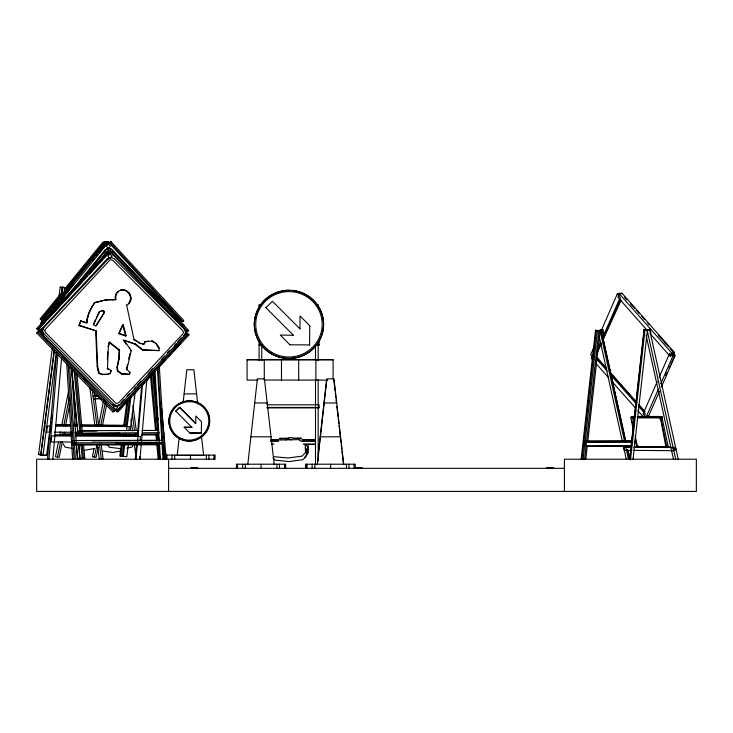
<?xml version="1.0" encoding="UTF-8"?>
<svg xmlns="http://www.w3.org/2000/svg" width="733" height="733" viewBox="0 0 733 733"><rect width="100%" height="100%" fill="white"/><g stroke="black" fill="none" stroke-linecap="round" stroke-linejoin="round"><path stroke-width="1.1" d="M308.172 445.316L308.107 452.765M299.934 328.897L300.044 315.95L309.747 325.764M309.583 345.032L309.747 325.663M191.835 427.357L175.773 411.112L179.667 407.365L195.729 423.61L195.839 415.996L201.502 421.713L201.337 433.102L189.838 433.011L184.157 427.247L191.826 427.302L184.157 427.247M673.929 352.967L674.223 356.742M41.066 331.664L42.202 328.512L106.578 259.473L111.104 257.393L114.211 258.731L184.258 329.126L185.651 332.306L184.514 335.467L120.139 404.506L115.603 406.586L112.497 405.239L42.459 334.853L41.066 331.664L42.587 330.867L43.733 327.706L109.464 257.714M634.961 416.894L631.443 416.903L630.893 417.7L633.376 430.244M632.02 417.444L632.469 416.518L634.97 416.481M666.902 447.469L660.662 417.279L637.234 416.894M667.653 447.515L668.065 446.26L661.908 416.985L661.093 416.481L645.187 416.481M107.385 359.802L107.678 351.941M129.558 374.251L121.889 374.151L117.381 371.145L116.913 367.407L118.673 359.133L119.085 350.328L109.171 342.412L109.657 342.155L119.571 350.072L119.158 358.877L117.399 367.151L117.866 370.889L122.374 373.894L129.558 374.251L129.998 372.41L126.846 369.469L131.244 350.64L123.904 340.103L123.419 340.35L126.076 343.979M47.443 459.609L56.679 352.692M60.995 302.647L61.49 296.966L66.08 297.479M48.891 459.509L57.925 354.873M62.543 301.419L62.836 298.001L61.49 296.966M52.813 459.509L61.554 358.281M135.312 459.124L136.585 444.335M137.273 436.373L141.597 386.328M135.981 459.646L137.263 444.858M137.557 441.449L142.468 384.578M139.902 459.646L141.185 444.858M141.478 441.449L146.783 380.024M140.113 440.432L140.489 436.428L75.581 436.071M581.113 459.509L595.498 330.326L600.116 330.812L601.289 330.345L625.716 440.964M581.865 459.509L596.25 330.326M583.074 459.747L597.459 330.574M584.513 459.747L598.907 330.574M585.85 458.858L587.234 446.397M587.866 440.725L600.116 330.812L595.498 330.326M629.647 458.876L644.041 329.694L645.48 329.694L644.27 329.456L629.748 459.765M630.499 459.765L645.022 329.456L647.441 329.942L633.046 459.115M179.191 437.702L177.203 455.431L203.646 455.431L201.364 435.484M183.094 402.903L186.814 369.744L193.851 369.744L197.773 404.03M247.781 464.53L257.393 378.842L264.43 378.842L274.224 464.53M318.186 454.561L326.551 379.941M317.316 464.53L326.927 378.842L333.964 378.842L343.759 464.53M583.798 441.981L583.935 440.872L632.158 440.625L632.011 441.742L583.798 441.981L632.121 442.026M585.026 442.256L584.54 446.003L631.635 445.774M634.357 443.126L634.613 441.184M50.989 421.448L46.61 455.34L40.617 455.34L38.602 454.304L52.327 348.111M58.906 297.268L60.216 287.107L68.224 288.142L64.623 288.142L62.607 287.107L61.444 296.141M40.617 455.34L54.196 350.282M61.508 293.796L62.232 288.142L60.216 287.107M56.294 352.536L43 455.34L40.993 454.304L54.425 350.365M63.89 293.796L64.623 288.142M51.283 419.194L51.722 415.803M121.284 444.794L119.818 456.091L126.818 456.613L128.431 444.18M123.767 425.589L126.827 401.867M120.826 456.613L122.429 444.18M123.456 436.272L123.749 434.018M124.922 424.975L128.128 400.126M123.666 444.794L122.209 456.091L123.217 456.613L124.821 444.18M126.012 426.716L129.659 398.477M125.847 436.272L126.14 434.018M126.58 430.628L130.96 396.736M129.448 436.272L129.741 434.018M130.181 430.628L135.147 392.219M44.786 428.081L45.07 426.084M128.834 430.573L129.402 426.569L81.601 426.285M110.353 372.657L111.132 370.559L107.531 368.525L108.328 347.204L109.657 342.155M110.207 373.583L111.132 370.559M122.319 290.149L120.404 290.314C127.808 287.244 134.57 297.864 129.017 303.517L128.532 303.774L130.428 299.357M58.42 442.017L55.516 456.604L57.467 457.282L59.217 457.282L62.351 441.568M59.758 435.283L60.436 431.911M61.774 425.177L68.471 391.504M57.467 457.282L60.601 441.568M61.938 434.834L62.387 432.589M63.725 425.855L69.305 397.799M63.689 434.834L64.138 432.589M65.475 425.855L69.717 404.534M64.825 432.158L64.477 433.881L71.174 433.881M98.167 447.185L96.151 457.282L92.45 456.604L94.016 448.752M98.708 425.177L103.399 401.602M94.401 457.282L96.866 444.94M100.659 425.855L105.131 403.407M102.409 425.855L106.652 404.534M127.533 364.365L126.36 369.725L126.846 369.469M128.706 358.996L129.64 354.708M108.108 346.443L109.171 342.412M95.702 331.151L97.15 366.445L98.075 370.669L98.982 373.5L102.134 374.581L107.971 374.398L108.457 374.151L102.62 374.325L99.468 373.244L98.561 370.412L97.636 366.188L96.188 330.895L79.008 325.608L80.593 321.036L86.631 323.033C86.723 315.731 90.452 308.529 94.621 302.683L105.827 299.98L115.438 299.751C114.375 295.637 116.813 291.294 120.89 290.066M115.438 299.751L115.924 299.495L115.695 296.489L116.547 293.658L118.361 291.413L117.876 291.67M80.593 321.036L87.117 322.786C87.209 315.474 90.938 308.272 95.098 302.427L106.312 299.724L115.924 299.495M79.008 325.608L81.079 320.779M145.125 341.56L144.236 343.841L142.404 344.034L143.75 344.098L145.125 341.56L152.308 340.982L156.358 343.502L159.07 347.818L159.088 350.603L142.431 350.072L134.771 344.125L123.419 340.35M133.177 444.299L132.077 447.084L126.809 448.074M657.281 381.536L643.052 414.026L646.048 417.306L648.458 416.445L659.471 391.294M659.123 377.339L669.678 353.233L672.683 356.513L660.745 383.771M646.048 417.306L658.445 389.003M661.313 387.097L675.084 355.652L674.397 354.9L673.196 355.331L671.657 353.645M594.289 346.407L590.615 354.79L592.869 357.246M601.188 330.693L617.268 294.025L619.678 293.163L620.365 293.915L619.156 294.345M597.752 348.642L600.51 342.357M602.352 338.17L620.274 297.305L617.268 294.025M597.12 352.399L601.252 342.971M603.094 338.783L620.558 298.972M597.129 352.784L601.381 343.411M602.792 340.286L621.153 300.246M665.729 375.488L667.14 372.364M669.027 368.204L669.98 366.115M670.924 364.035L673.755 357.777M119.085 332.681L122.686 324.811L125.645 335.989L126.131 335.732L123.171 324.554L119.122 333.414L126.131 335.732M93.457 324.114L95.354 319.982M96.298 317.92L99.633 311.47L93.467 324.893L96.17 325.791L104.581 312.176L103.674 310.737L101.878 310.655L99.147 311.727M592.86 354.827L591.293 358.208L592.795 359.894M637.774 410.59L643.766 417.352L645.333 413.98L638.59 406.375M293.365 438.343L301.565 438.343L293.328 438.453L292.293 437.683L288.655 437.683L287.867 438.426L279.676 438.801M671.996 355.276L672.802 353.544L674.36 352.344L621.932 293.09L619.532 293.951L617.965 297.323L647.175 330.336M621.575 293.86L621.932 293.09M674.36 352.344L671.959 353.205L670.383 356.577L650.162 333.726M95.684 326.048L104.581 312.176M42.285 321.054L40.196 318.864L62.507 291.569M65.384 288.051L102.803 242.256L104.782 241.588L105.744 242.596M40.196 318.864L42.175 318.204L61.609 294.428M67.363 287.382L104.782 241.588M44.676 321.054L42.587 318.864L105.186 242.256L107.174 241.588L108.127 242.596L45.528 319.203L44.53 319.533M44.081 321.558L42.148 319.533L43.137 319.203L46.738 314.796M48.176 313.037L50.33 310.398M51.768 308.639L53.207 306.87M76.956 277.816L82.71 270.77M84.158 269.011L86.311 266.372M87.749 264.604L89.188 262.845M91.35 260.206L92.789 258.447M42.587 318.864L44.566 318.204L107.174 241.588M50.293 312.487L51.731 310.728M53.885 308.089L55.332 306.33M56.771 304.561L58.924 301.923M63.24 296.636L65.402 293.997M66.84 292.238L74.042 283.433M92.743 260.536L94.191 258.776M96.344 256.138L97.782 254.369M99.221 252.61L101.383 249.971M102.822 248.212L107.137 242.925L108.127 242.596M69.104 293.896L105.048 249.999L108.31 248.368L109.858 248.496L111.709 249.66L178.275 319.221L179.448 321.219M71.632 291.752L106.138 249.614L108.31 248.368M71.788 291.697L106.294 249.55A4.499 3.885 70.5 0 1 111.874 249.605L178.431 319.167A4.499 3.885 70.5 0 1 179.603 321.164M108.209 248.945L110.371 246.306L107.137 242.925M102.62 257.338C104.178 254.351 108.915 247.039 112.002 252.848M102.776 257.283L107.806 251.135A2.254 1.942 70.5 0 1 110.601 251.162L112.158 252.793M107.833 242.669L108.658 241.698L106.679 242.357M107.614 244.062L109.07 242.357L111.05 241.698L183.763 320.578L182.929 321.549L181.94 321.888L109.226 242.999L106.432 246.27L108.75 248.789M42.633 320.614L40.452 323.152L42.441 322.493L43.265 321.521L42.276 321.851L44.374 319.396M109.226 242.999L111.05 241.698M304.332 457.713L307.686 454.011L307.649 446.828L306.11 445.352M38.858 330.913L36.659 328.723L107.091 252.115L108.392 251.446L109.391 252.454L38.308 329.392L41.699 332.773M36.659 328.723L37.951 328.063L108.392 251.446M38.308 329.392L45.281 321.814M47.599 319.295L60.757 304.983M62.305 303.297L71.596 293.191M73.144 291.505L87.071 276.359M89.399 273.83L102.556 259.519M104.104 257.833L109.391 252.454M109.813 258.685L112.131 256.156L108.741 252.784M114.944 405.615L113.395 407.291L116.776 410.672L187.996 333.863L188.995 334.871L118.425 411.341L117.133 412.01L114.944 409.82L112.9 411.937L36.797 333.011L39.518 330.189M116.776 410.672L187.996 333.863M119.461 409.49L122.558 406.128M124.115 404.442L127.991 400.245M133.415 394.363L138.849 388.481M141.945 385.118L144.273 382.599M146.6 380.079L154.351 371.668M159.785 365.785L165.209 359.903M168.315 356.54L170.642 354.021M173.739 350.658L180.721 343.099M120.936 402.811L124.033 399.485M127.139 396.159L129.466 393.658M134.121 388.664L135.669 387.006M137.218 385.338L141.102 381.178M148.084 373.693L152.73 368.708M161.269 359.555L164.366 356.229M167.472 352.903L169.799 350.411M174.454 345.417L176.002 343.75M177.551 342.091L181.436 337.931M109.932 253.636L112.589 251.556L188.729 330.436L184.789 334.202M112.589 251.556L107.861 256.129L110.243 258.593M41.524 328.439L38.373 331.71L39.023 331.38L115.127 410.306L112.9 411.937M36.797 333.011L39.023 331.38M186.072 332.516L187.437 331.105M285.861 440.029L286.64 439.25L290.277 439.177L291.303 439.919M265.85 307.741L272.429 301.272L299.925 328.796M175.783 411.167L179.677 407.42L195.729 423.61M126.186 305.423L129.017 303.517M72.31 440.56L71.669 440.964L71.944 445.041M65.649 298.001L64.733 298.377L66.025 297.625M64.064 298.001L62.699 298.752L62.846 301.034M64.733 298.377L65.411 298.001M106.991 259.088L109.996 257.53M106.578 259.473L108.108 258.676M107.439 258.767L110.546 257.42M109.015 258.227L111.104 257.393M42.202 328.512L43.733 327.706M41.845 328.952L43.375 328.146M41.552 329.429L43.082 328.631M41.323 329.96L42.853 329.154M41.167 330.51L42.688 329.703M94.621 302.683L95.098 302.427M41.075 331.087L42.606 330.281M98.204 301.923L98.689 301.675M41.121 332.251L42.651 331.453L42.587 330.867M41.259 332.828L42.789 332.031L42.651 331.453M91.937 306.266L92.422 306.009M116.061 293.915L116.547 293.658M123.767 289.801L123.281 290.057L125.16 290.635M41.46 333.387L42.99 332.58L42.789 332.031M105.827 299.98L106.312 299.724M41.735 333.918L43.265 333.112L114.027 404.442L116.565 405.743L119.268 405.202M42.065 334.404L43.595 333.607M42.459 334.853L43.989 334.046M115.209 296.746L115.695 296.489M112.561 299.843L113.047 299.586M126.103 290.928L128.467 292.797L128.953 292.54M87.502 317.197L87.987 316.94M130.419 297.396L130.043 295.408L130.529 295.152M101.878 310.655L101.392 310.911L103.674 310.737M86.613 319.945L87.099 319.689M130.611 298.386L131.097 298.129M130.08 301.309L130.566 301.061M119.085 350.328L119.571 350.072M134.771 344.125L135.257 343.869L142.917 349.815L159.088 350.603M129.402 348.505L129.888 348.248M142.889 343.777L139.71 343.438L137.905 342.284M97.15 366.445L97.636 366.188M148.268 341.248L144.639 341.816M130.758 350.896L131.244 350.64M143.75 344.098L144.236 343.841M152.308 340.982L151.823 341.239L154.251 342.751M118.673 359.133L119.158 358.877M129.878 353.636L130.364 353.379M98.075 370.669L98.561 370.412M140.626 348.587L141.112 348.331M142.431 350.072L142.917 349.815M98.982 373.5L99.468 373.244M155.872 343.759L156.358 343.502M109.327 369.542L107.045 368.781M102.134 374.581L102.62 374.325M116.913 367.407L117.399 367.151M159.07 347.818L158.585 348.074L156.422 344.62M183.342 335.833L184.863 335.027M117.381 371.145L117.866 370.889M121.889 374.151L122.374 373.894M125.031 374.306L125.517 374.05M129.512 372.666L129.998 372.41M112.497 405.239L114.027 404.442M112.937 405.633L114.467 404.836M113.423 405.963L114.953 405.166M113.936 406.229L115.466 405.422M114.476 406.421L116.006 405.624L117.628 407.365L114.476 410.636L115.127 410.306M115.035 406.54L116.565 405.743M115.603 406.586L117.133 405.789M116.171 406.549L117.692 405.752M120.139 404.506L117.243 406.265M116.721 406.449L119.726 404.882M187.703 335.531L188.995 334.871M76.599 433.377L77.588 432.974L77.725 434.376L75.756 435.191L75.444 432.131M137.712 432.772L78.99 433.377L78.724 430.702L77.735 431.105L78.138 435.191L80.117 434.376L137.85 434.174M633.669 447.249L672.894 447.551L674.085 447.066L674.562 449.127L675.753 448.633L676 449.714L673.618 450.685L633.275 450.374M597.926 330.812L601.023 329.877L625.451 440.496M601.023 329.877L599.851 330.345L601.289 330.345M678.227 459.243L649.603 329.63L647.257 330.565L675.634 459.06M601.683 329.877L602.883 329.419L603.809 333.533L602.618 333.991L602.123 334.001L601.188 329.887L601.683 329.877L602.618 333.991M650.07 329.172L647.532 330.097L650.07 329.172L650.996 333.286L650.354 333.286M68.664 287.767L66.685 288.518L67.711 288.142M64.742 292.32L64.422 288.894L66.474 288.142L66.685 290.415M76.507 445.032L77.771 458.702L79.815 457.942L78.55 444.271M82.178 444.271L83.443 457.942L80.163 458.702L78.898 445.032M83.443 457.942L82.417 458.327L84.79 458.327L83.525 444.647M84.79 458.327L77.771 458.702M164.174 459.215L166.226 458.464L161.572 408.318M631.067 417.169L632.698 416.481M630.994 417.279L632.139 416.857M630.911 417.544L632.084 416.985M630.893 417.7L632.029 417.279M659.947 416.894L661.212 416.491M660.195 416.94L661.45 416.573M660.433 417.068L661.569 416.656M660.552 417.169L661.688 416.747M660.662 417.279L661.798 416.857M660.763 417.407L661.908 416.985M660.864 417.544L662 417.132M660.946 417.7L662.082 417.279M661.01 417.865L662.156 417.444M661.074 418.03L662.211 417.608M661.111 418.195L662.256 417.783M666.92 446.681L668.065 446.26M666.948 446.846L668.093 446.434M666.957 447.02L668.102 446.599M666.957 447.176L668.093 446.764M666.938 447.332L668.075 446.91M666.847 447.597L668.038 447.057M107.971 374.398L110.692 373.326M672.683 356.513L675.084 355.652M643.766 417.352L645.37 416.784M672.17 354.085L674.113 353.388M671.355 354.873L674.268 353.837M672.436 354.983L674.378 354.286M672.518 355.432L674.461 354.735M672.546 355.871L674.497 355.184M105.405 249.614L106.496 249.229M107.742 248.716L108.823 248.331M108.255 248.762L109.345 248.377M105.048 249.999L106.138 249.614M108.768 248.881L109.858 248.496M110.207 249.66L111.297 249.275M177.56 320.046L178.65 319.661M182.196 324.343L183.186 324.013L184.139 325.012M98.405 395.71L93.054 396.168L97.544 396.168M99.88 398.34L93.403 398.807L101.255 398.807M133.113 435.384L135.101 434.916L131.757 434.916M101.117 444.033L103.06 458.757L99.322 459.215L97.379 444.491M120.624 450.987L112.946 452.499L102.767 451.033M84.716 450.227L94.181 448.614M633.33 417.874C629.638 419.56 634.347 425.58 633.614 428.09M277.651 440.066L299.44 439.635L300.557 440.24M293.328 438.435L301.565 438.343M279.658 438.508L287.877 438.462M602.883 329.419L599.997 330.345M603.167 333.533L603.809 333.533M585.768 446.287L631.745 446.058M79.851 430.692L138.729 430.491M142 430.473L157.971 430.418M82.27 431.086L96.985 431.041M142.248 432.754L159.226 432.699M81.253 433.377L119.745 433.24M142.385 434.156L158.236 434.101M91.726 435.136L138.143 434.981M141.414 434.953L158.53 434.907M73.447 440.551L161.993 440.267M92.101 440.899L159.079 440.68M115.631 443.099L162.167 442.952M74.207 445.041L159.345 444.766M62.607 287.107L64.852 287.62M64.422 288.894L66.227 288.894M62.836 298.001L65.778 298.001M260.875 304.754L259.097 304.754L259.097 309.317M316.399 304.754L318.177 304.754L318.177 307.035M259.097 305.212L260.875 305.212M316.399 305.212L318.177 305.212M644.27 329.456L645.022 329.456M649.603 329.63L646.24 330.097M647.441 329.942L644.041 329.694M259.097 344.831L262.487 344.831M316.83 344.831L319.102 344.831M259.097 345.289L262.487 345.289M315.703 345.289L319.102 345.289L319.102 342.201M247.076 359.766L333.094 359.766M257.824 380.024L247.076 380.106L247.076 359.683L333.094 359.683L333.094 378.979M264.283 380.024L327.715 380.106M184.111 393.878L196.609 393.878M254.69 402.976L267.188 402.976M323.968 402.976L336.722 402.976M267.023 404.808L319.102 404.808L319.102 407.905L267.023 407.905M267.023 407.447L319.102 407.447M637.243 416.481L642.914 416.481M637.719 417.874L658.573 417.874L659.782 418.415L660.9 420.476L665.738 445.985L664.51 447.002L638.791 446.919L637.023 444.739L635.163 435.704M250.888 436.822L271.054 436.822M320.174 436.822L340.588 436.822M270.55 439.718L278.421 439.718M302.023 439.718L315.502 439.718M270.55 440.396L277.294 440.396M302.023 440.396L315.502 440.396M270.55 441.385L278.421 441.385M300.897 441.385L315.502 441.385M271.677 444.024L273.922 444.024M303.141 444.024L315.502 444.024M304.268 444.482L315.502 444.482M38.602 454.304L39.839 454.304M40.993 454.304L42.221 454.304M165.878 455.111L215.09 455.111L215.09 459.215L36.65 459.215L36.65 491.412L696.35 491.412L696.35 459.215L564.41 459.215L564.41 491.412M92.45 456.604L94.2 456.604M166.226 458.464L164.989 458.464L164.568 453.901M168.59 468.323L564.41 468.323M54.966 434.834L70.899 434.916M75.462 434.944L136.952 435.283M71.028 436.043L51.667 435.943L51.099 441.944L72.732 442.063M279.722 438.288L287.904 438.334M67.922 288.142L68.765 288.151M55.772 425.012L70.57 425.094M73.978 425.122L77.396 425.14M80.804 425.158L126.333 425.433M55.662 425.021L70.45 425.113M80.694 425.177L123.941 425.433M50.879 426.102L47.462 426.084L46.61 432.085L50.027 432.103M55.424 426.13L70.221 426.221M74.775 426.249L77.047 426.258M54.462 432.149L71.651 432.241M75.059 432.259L78.477 432.278M293.347 335.274L280.29 335.073L290.002 344.886M289.993 344.785L309.573 344.941M625.89 446.69L631.498 446.736M634.86 446.764L670.722 447.038M631.425 447.231L623.581 447.167L624.314 450.309L631.031 450.355M109.574 258.19L110.142 258.236M273.885 456.659L287.987 457.969L301.969 456.183L305.496 452.563L305.249 445.197M121.541 448.733L109.244 447.267L107.769 444.858M72.246 448.422L65.045 447.093L63.139 443.804M118.636 333.662L125.645 335.989M79.494 325.351L96.188 330.895M123.904 340.103L135.257 343.869M644.664 411.195L638.791 404.818M45.602 454.817L46.61 455.34M43.21 454.817L44.218 455.34M140.195 343.181L133.892 339.159L126.672 305.166M133.406 339.406L136.109 341.138M305.276 447.881L306.458 449.054L306.33 455.844L303.068 459.655L289.123 461.598L274.976 460.132L273.061 457.914M107.091 252.115L109.29 254.305M37.951 328.063L38.959 329.062M185.312 332.168L187.346 334.202M185.504 333.341L186.97 334.807M117.427 410.343L118.425 411.341M265.85 307.649L293.347 335.173M111.654 252.519L187.795 331.408M111.013 252.858L187.153 331.737M44.713 338.289L47.892 341.578M63.744 358.016L67.711 362.129M83.562 378.576L86.732 381.866M103.38 399.128L106.551 402.417M38.089 332.351L114.192 411.277M44.566 318.204L45.528 319.203M42.175 318.204L43.137 319.203M110.225 242.669L182.929 321.549M647.77 415.693L648.458 416.445M597.056 357.777L606.805 368.763M610.552 372.987L636.794 402.564M639.039 405.092L645.04 411.854M596.607 359.051L607.098 370.88M610.855 375.104L636.336 403.837M596.543 364.118L608.537 377.642M612.284 381.866L635.52 408.061M631.855 305.194L634.86 308.584M636.363 310.288L639.368 313.678M641.622 316.225L644.628 319.615M647.633 323.006L649.136 324.701M661.166 338.279L668.679 346.755M670.182 348.459L673.462 352.188M624.571 297.25L626.816 299.788M630.563 304.021L632.066 305.716M658.28 335.338L660.525 337.876M664.263 342.109L665.766 343.804M619.532 293.951L671.959 353.205M596.708 357.319L606.475 368.342M610.232 372.584L636.537 402.27M637.078 447.469L635.163 439.012M103.188 310.994L104.095 312.432M128.467 292.797L130.043 295.408M42.99 332.58L43.265 333.112M299.568 439.983L299.504 440.221M672.894 447.551L673.618 450.685M201.337 433.102L189.838 433.011M646.057 335.036L673.444 459.06M627.686 449.897L629.665 458.84M627.421 449.43L629.152 457.255M600.116 330.812L624.543 441.431M625.524 445.893L628.483 459.307M599.154 336.401L622.354 441.431M623.334 445.893L626.294 459.307M134.441 396.59L134.68 398.34M132.966 405.523L136.256 430.445M136.704 433.844L137.007 436.108M139.691 456.494L139.994 458.757M132.27 413.458L134.506 430.445M134.954 433.844L135.257 436.108M136.301 444.033L136.75 447.432M131.024 419.578L132.517 430.903M134.313 444.491L135.953 456.952M95.043 395.71L95.391 398.34M94.09 390.799L94.841 396.461M95.143 398.725L98.726 425.91M92.193 389.663L96.976 425.91M99.367 444.033L101.31 458.757M89.902 387.858L94.841 425.241M333.836 379.941L335.091 390.909M335.348 393.099L335.842 397.488M336.099 399.687L336.474 402.976M336.859 406.357L338.023 416.518M338.279 418.772L338.793 423.28M339.049 425.543L340.341 436.822M340.469 437.931L340.973 442.365M341.23 444.583L341.734 449.017M341.981 451.235L343.502 464.53M163.752 432.681L163.89 434.083M79.97 432.974L80.117 434.376M160.939 401.482L161.15 403.755M163.826 445.921L164.357 451.62M153.573 372.227L156.523 404.14M156.734 406.421L157.265 412.111M157.797 417.81L158.007 420.091M152.647 373.748L157.934 430.729M158.246 434.147L158.667 438.71M159.198 444.4L159.409 446.681M151.392 374.508L156.569 430.353M156.88 433.771L157.513 440.606M157.833 444.024L159.208 458.84L158.181 459.215L156.807 444.4M150.476 376.029L155.543 430.729M155.863 434.147L156.496 440.982M76.974 373.995L82.463 433.249M75.526 372.474L81.326 435.155M74.079 370.192L80.099 435.155M80.942 444.271L82.206 457.942M71.816 368.672L77.945 434.77M71.898 372.474L72.43 378.173M72.64 380.445L76.864 426.038M77.386 431.737L77.707 435.155M62.039 288.894L62.351 292.32M74.39 422.235L74.711 425.653M75.343 432.488L75.554 434.77M159.345 366.894L165.062 459.206M158.071 368.03L163.716 459.206M157.393 368.406L163.028 459.582M155.02 371.833L160.454 459.582M154.269 371.072L158.566 440.588M158.786 444.006L159.702 458.821M71.605 367.893L77.249 459.069M69.644 366.372L75.352 458.684M68.224 365.236L74.006 458.684M66.721 363.715L72.64 459.444M553.323 468.323L553.323 467.663L546.726 467.663L546.726 468.323M361.891 468.323L361.891 467.663L354.625 467.663L354.625 468.323M361.222 467.663L361.222 468.323M355.294 468.323L355.203 464.209L305.734 464.209L305.734 468.323M354.085 464.209L354.085 468.323M349 464.209L349 468.323M346.462 464.209L346.462 468.323M330.601 464.209L330.601 468.323M319.102 307.466L319.102 307.924M318.177 344.565L318.177 360.645M318.177 379.529L318.177 405.138M318.177 406.723L318.177 461.02M315.886 359.683L315.886 380.106M315.502 345.82L315.502 360.645M315.502 379.529L315.502 405.138M315.502 406.723L315.502 464.896M314.824 464.209L314.824 468.323M312.13 464.209L312.13 468.323M307.035 464.209L307.035 468.323M305.991 464.209L305.991 468.323M298.688 359.683L298.688 380.106M285.668 468.323L285.668 464.209L236.457 464.209L236.457 468.323M284.551 464.209L284.551 468.323M281.481 359.683L281.481 380.106M279.465 464.209L279.465 468.323M276.927 464.209L276.927 468.323M264.283 359.683L264.283 380.106M261.763 344.565L261.763 360.645M261.067 464.209L261.067 468.323M259.097 339.434L259.097 360.645M245.298 464.209L245.298 468.323M242.596 464.209L242.596 468.323M237.51 464.209L237.51 468.323M213.972 455.111L213.972 459.215M208.887 455.111L208.887 459.215M206.349 455.111L206.349 459.215M197.626 468.323L197.626 467.663L191.029 467.663L191.029 468.323M190.488 455.111L190.488 459.215M174.72 455.111L174.72 459.215M172.017 455.111L172.017 459.215M168.59 459.215L168.59 491.412M166.932 455.111L166.932 459.215M292.641 290.607A34.616 34.075 -1.4 0 1 319.157 341.111A34.616 34.075 -1.4 0 1 261.544 345.316A34.616 34.075 -1.4 0 1 280.29 291.505M281.38 291.248A34.616 34.075 -1.4 0 1 289.26 290.415M205.579 431.819A19.544 19.223 -12.9 0 1 204.351 433.45M198.863 437.958A19.544 19.223 -12.9 0 1 196.078 439.241M184.02 439.763A19.544 19.223 -12.9 0 1 179.338 437.803M44.759 330.592L45.446 332.48L115.484 402.875L117.042 403.544L118.544 402.903L182.92 333.863L183.488 332.287L182.792 330.693L112.754 260.307L111.196 259.629L109.693 260.27L45.318 329.309L44.759 330.592M163.945 442.54L73.135 442.833L73.227 444.235L164.036 443.941L163.945 442.54M271.384 353.673A34.616 34.075 -1.4 0 0 323.565 324.563A34.616 34.075 -1.4 0 0 271.906 294.648A34.616 34.075 -1.4 0 0 271.384 353.673M272.09 352.5A33.232 32.71 -1.4 0 0 322.181 324.554A33.232 32.71 -1.4 0 0 272.594 295.839A33.232 32.71 -1.4 0 0 272.09 352.5M178.852 438.187A20.359 20.029 -12.9 0 0 209.629 421.063A20.359 20.029 -12.9 0 0 179.383 403.462A20.359 20.029 -12.9 0 0 178.852 438.187M179.264 437.491A19.544 19.223 -12.9 0 0 208.813 421.054A19.544 19.223 -12.9 0 0 179.777 404.167A19.544 19.223 -12.9 0 0 179.264 437.491M178.879 438.297A20.359 20.029 -12.9 0 0 209.656 421.182A20.359 20.029 -12.9 0 0 179.411 403.581A20.359 20.029 -12.9 0 0 178.879 438.297"/></g></svg>
